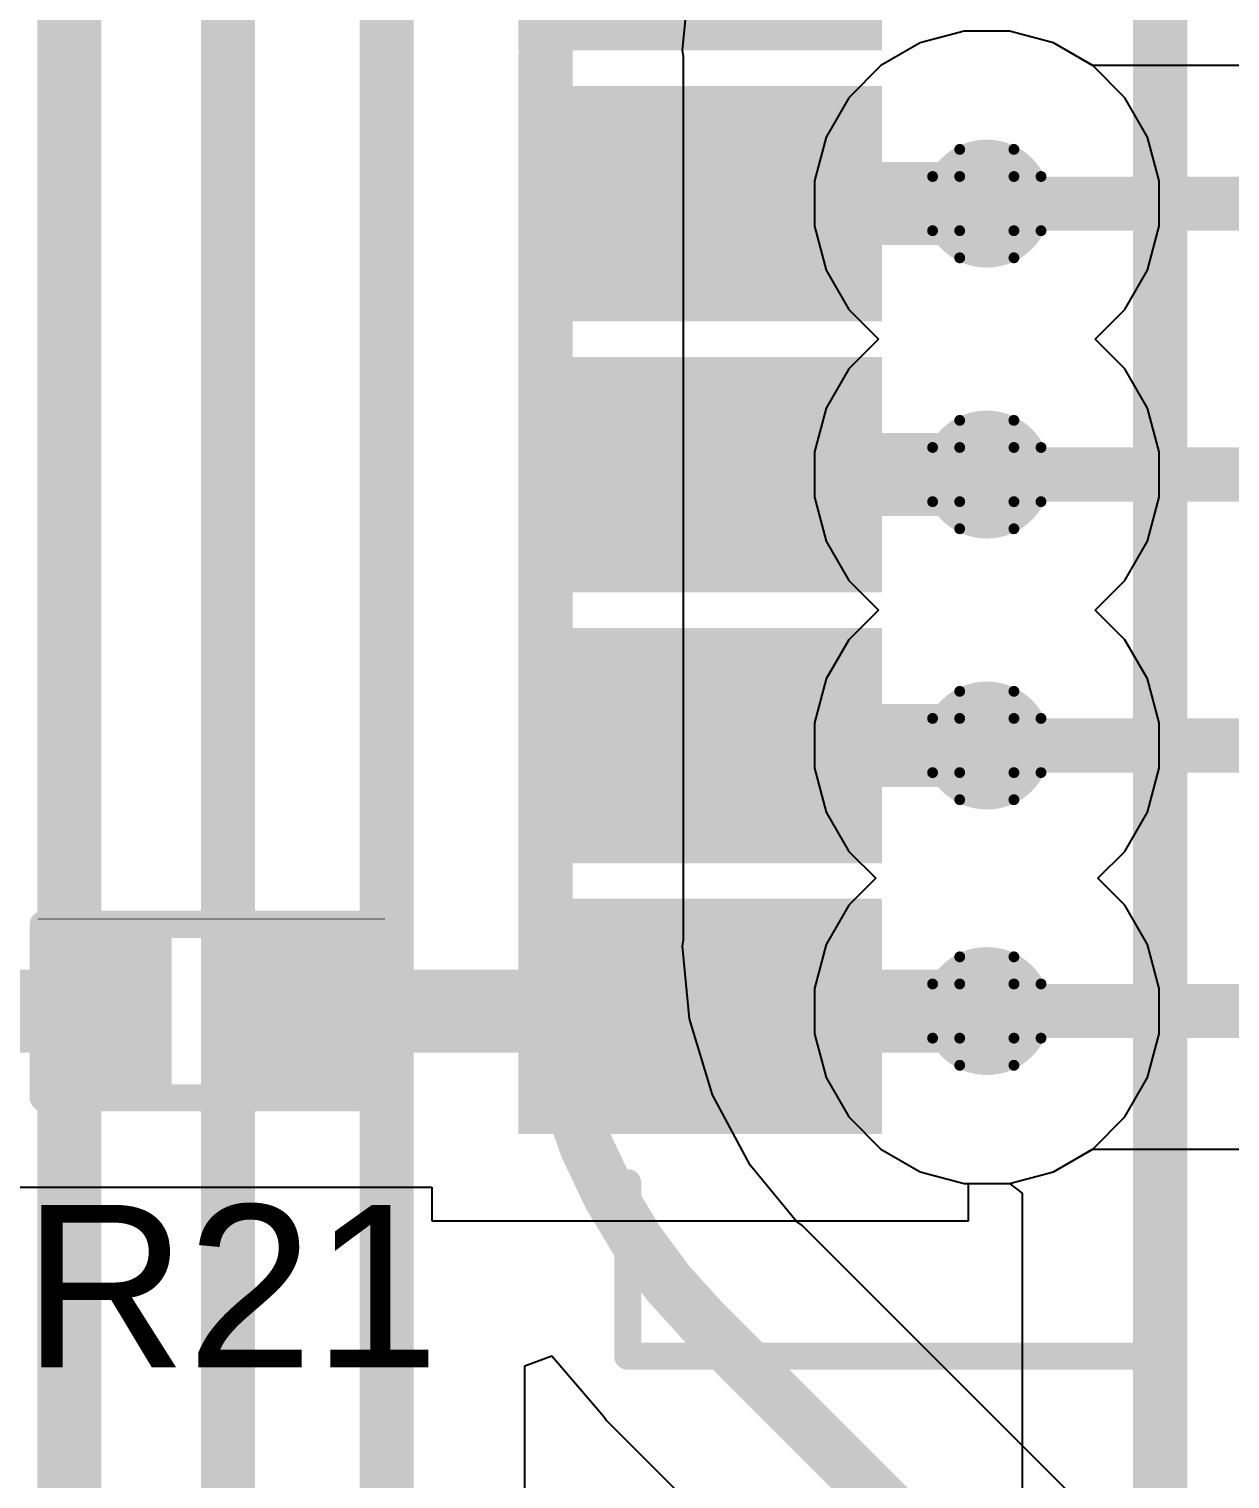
# Model space of a CAD drawing. Header units: inches. Extents: x -5 to 501, y -9 to 81.
# Drawn here: x 28.3 to 33.93, y 13.68 to 20.48 of the extents above; entities that cross this region are included whole.
import ezdxf

# ---------------------------------------------------------------- set-up
doc = ezdxf.new("R2010")
doc.units = ezdxf.units.IN
for name, color, linetype in [('Bottom Layer', 5, 'Continuous'), ('Drill Drawing', 1, 'Continuous'), ('Ground', 16, 'Continuous'), ('Power', 76, 'Continuous'), ('Top Layer', 1, 'Continuous'), ('Top Overlay', 2, 'Continuous'), ('Top Paste', 8, 'Continuous'), ('Top Solder', 216, 'Continuous'), ('Via Holes', 16, 'Continuous')]:
    doc.layers.add(name, color=color, linetype=linetype)
doc.styles.add('Arial', font='', dxfattribs={"height": 0.2})
doc.styles.get('Arial').set_extended_font_data('Arial')

msp = doc.modelspace()

# ---------------------------------------------------------------- hatches: boundary and pattern name
at = {"layer": 'Bottom Layer'}
h = msp.add_hatch(color=5, dxfattribs=at)
edge = h.paths.add_edge_path()
edge.add_arc((32.7914, 19.6596), 0.3, 0, 360)
h = msp.add_hatch(color=5, dxfattribs=at)
edge = h.paths.add_edge_path()
edge.add_arc((32.7914, 18.3896), 0.3, 0, 360)
h = msp.add_hatch(color=5, dxfattribs=at)
edge = h.paths.add_edge_path()
edge.add_arc((32.7914, 17.1196), 0.3, 0, 360)
h = msp.add_hatch(color=5, dxfattribs=at)
edge = h.paths.add_edge_path()
edge.add_arc((32.7914, 15.875), 0.3, 0, 360)
at = {"layer": 'Ground'}
h = msp.add_hatch(color=16, dxfattribs=at)
edge = h.paths.add_edge_path()
edge.add_arc((32.7914, 19.6596), 0.3, 0, 360)
h = msp.add_hatch(color=16, dxfattribs=at)
edge = h.paths.add_edge_path()
edge.add_arc((32.7914, 18.3896), 0.3, 0, 360)
h = msp.add_hatch(color=16, dxfattribs=at)
edge = h.paths.add_edge_path()
edge.add_arc((32.7914, 17.1196), 0.3, 0, 360)
h = msp.add_hatch(color=16, dxfattribs=at)
edge = h.paths.add_edge_path()
edge.add_arc((32.7914, 15.875), 0.3, 0, 360)
at = {"layer": 'Power'}
h = msp.add_hatch(color=76, dxfattribs=at)
edge = h.paths.add_edge_path()
edge.add_arc((32.7914, 19.6596), 0.3, 0, 360)
h = msp.add_hatch(color=76, dxfattribs=at)
edge = h.paths.add_edge_path()
edge.add_arc((32.7914, 18.3896), 0.3, 0, 360)
h = msp.add_hatch(color=76, dxfattribs=at)
edge = h.paths.add_edge_path()
edge.add_arc((32.7914, 17.1196), 0.3, 0, 360)
h = msp.add_hatch(color=76, dxfattribs=at)
edge = h.paths.add_edge_path()
edge.add_arc((32.7914, 15.875), 0.3, 0, 360)
at = {"layer": 'Top Layer'}
for points in [[(30.698, 20.1096), (32.198, 20.1096), (32.198, 19.2096), (30.698, 19.2096)], [(30.698, 18.8396), (32.198, 18.8396), (32.198, 17.9396), (30.698, 17.9396)], [(30.698, 17.5696), (32.198, 17.5696), (32.198, 16.6696), (30.698, 16.6696)], [(30.698, 16.2996), (32.198, 16.2996), (32.198, 15.3996), (30.698, 15.3996)], [(28.916, 16.1925), (28.916, 15.5575), (28.4588, 15.5575), (28.4588, 16.1925)], [(29.8558, 16.1925), (29.8558, 15.5575), (29.3986, 15.5575), (29.3986, 16.1925)]]:
    msp.add_hatch(color=1, dxfattribs=at).paths.add_polyline_path(points)
h = msp.add_hatch(color=1, dxfattribs=at)
edge = h.paths.add_edge_path()
edge.add_arc((32.7914, 19.6596), 0.3, 0, 360)
h = msp.add_hatch(color=1, dxfattribs=at)
edge = h.paths.add_edge_path()
edge.add_arc((32.7914, 18.3896), 0.3, 0, 360)
h = msp.add_hatch(color=1, dxfattribs=at)
edge = h.paths.add_edge_path()
edge.add_arc((32.7914, 17.1196), 0.3, 0, 360)
h = msp.add_hatch(color=1, dxfattribs=at)
edge = h.paths.add_edge_path()
edge.add_arc((32.7914, 15.875), 0.3, 0, 360)
at = {"layer": 'Top Paste'}
for points in [[(30.698, 20.1096), (32.198, 20.1096), (32.198, 19.2096), (30.698, 19.2096)], [(30.698, 18.8396), (32.198, 18.8396), (32.198, 17.9396), (30.698, 17.9396)], [(30.698, 17.5696), (32.198, 17.5696), (32.198, 16.6696), (30.698, 16.6696)], [(30.698, 16.2996), (32.198, 16.2996), (32.198, 15.3996), (30.698, 15.3996)], [(28.916, 16.1925), (28.916, 15.5575), (28.4588, 15.5575), (28.4588, 16.1925)], [(29.8558, 16.1925), (29.8558, 15.5575), (29.3986, 15.5575), (29.3986, 16.1925)]]:
    msp.add_hatch(color=8, dxfattribs=at).paths.add_polyline_path(points)
at = {"layer": 'Top Solder'}
for points in [[(30.5964, 21.4812), (32.2996, 21.4812), (32.2996, 20.378), (30.5964, 20.378)], [(30.5964, 20.2112), (32.2996, 20.2112), (32.2996, 19.108), (30.5964, 19.108)], [(30.5964, 18.9412), (32.2996, 18.9412), (32.2996, 17.838), (30.5964, 17.838)], [(30.5964, 17.6712), (32.2996, 17.6712), (32.2996, 16.568), (30.5964, 16.568)], [(30.5964, 16.4012), (32.2996, 16.4012), (32.2996, 15.298), (30.5964, 15.298)], [(28.971, 16.2475), (28.971, 15.5025), (28.4038, 15.5025), (28.4038, 16.2475)], [(29.9108, 16.2475), (29.9108, 15.5025), (29.3436, 15.5025), (29.3436, 16.2475)]]:
    msp.add_hatch(color=216, dxfattribs=at).paths.add_polyline_path(points)
at = {"layer": 'Via Holes'}
h = msp.add_hatch(color=7, dxfattribs=at)
edge = h.paths.add_edge_path()
edge.add_arc((32.7914, 19.6596), 0.15, 0, 360)
h = msp.add_hatch(color=7, dxfattribs=at)
edge = h.paths.add_edge_path()
edge.add_arc((32.7914, 18.3896), 0.15, 0, 360)
h = msp.add_hatch(color=7, dxfattribs=at)
edge = h.paths.add_edge_path()
edge.add_arc((32.7914, 17.1196), 0.15, 0, 360)
h = msp.add_hatch(color=7, dxfattribs=at)
edge = h.paths.add_edge_path()
edge.add_arc((32.7914, 15.875), 0.15, 0, 360)

# ---------------------------------------------------------------- linework, layer by layer
at = {"layer": 'Bottom Layer'}
for p, q in [((31.3648, 20.3793), (31.3984, 20.7203)), ((32.685, 20.4676), (32.4795, 20.4125)), ((32.8978, 20.4676), (32.685, 20.4676)), ((33.1033, 20.4125), (32.8978, 20.4676)), ((32.4795, 20.4125), (32.2953, 20.3062)), ((33.286, 20.307), (33.1033, 20.4125)), ((31.3707, 20.3494), (31.3648, 20.3793)), ((31.3707, 16.2096), (31.3707, 20.3494)), ((32.2953, 20.3062), (32.1448, 20.1557)), ((39.0958, 20.307), (33.286, 20.307)), ((32.1448, 20.1557), (32.0385, 19.9715)), ((32.0385, 19.9715), (31.9834, 19.766)), ((31.9834, 19.766), (31.9834, 19.5532)), ((31.9834, 19.5532), (32.0385, 19.3477)), ((32.0385, 19.3477), (32.1448, 19.1635)), ((32.1448, 19.1635), (32.2837, 19.0246)), ((32.2837, 19.0246), (32.1448, 18.8857)), ((32.1448, 18.8857), (32.0385, 18.7015)), ((32.0385, 18.7015), (31.9834, 18.496)), ((31.9834, 18.496), (31.9834, 18.2832)), ((31.9834, 18.2832), (32.0385, 18.0777)), ((32.0385, 18.0777), (32.1448, 17.8935)), ((32.1448, 17.8935), (32.2837, 17.7546)), ((32.2837, 17.7546), (32.1448, 17.6157)), ((32.1448, 17.6157), (32.0385, 17.4315)), ((32.0385, 17.4315), (31.9834, 17.226)), ((31.9834, 17.226), (31.9834, 17.0132)), ((31.9834, 17.0132), (32.0385, 16.8077)), ((32.0385, 16.8077), (32.1448, 16.6235)), ((32.1448, 16.6235), (32.271, 16.4973)), ((32.271, 16.4973), (32.1448, 16.3711)), ((32.1448, 16.3711), (32.0385, 16.1869)), ((31.3648, 16.1797), (31.3707, 16.2096)), ((31.3984, 15.8387), (31.3648, 16.1797)), ((32.0385, 16.1869), (31.9834, 15.9814)), ((31.9834, 15.9814), (31.9834, 15.7686)), ((31.5066, 15.482), (31.3984, 15.8387)), ((31.9834, 15.7686), (32.0385, 15.5631)), ((32.0385, 15.5631), (32.1448, 15.3789)), ((31.6823, 15.1532), (31.5066, 15.482)), ((32.1448, 15.3789), (32.2953, 15.2284)), ((32.2953, 15.2284), (32.4795, 15.1221)), ((33.1033, 15.1221), (33.286, 15.2276)), ((33.286, 15.2276), (45.2521, 15.2276)), ((31.8997, 14.8883), (31.6823, 15.1532)), ((32.4795, 15.1221), (32.685, 15.067)), ((32.8978, 15.067), (33.1033, 15.1221)), ((32.685, 15.067), (32.8978, 15.067)), ((31.9251, 14.8714), (31.8997, 14.8883)), ((33.9255, 12.8709), (31.9251, 14.8714)), ((30.6268, 14.2122), (30.7538, 14.2591)), ((30.6268, 5.8454), (30.6268, 14.2122)), ((30.7538, 14.2591), (30.9971, 13.9743)), ((30.9971, 13.9743), (31.0094, 13.9557)), ((31.0094, 13.9557), (40.7233, 4.2419))]:
    msp.add_line(p, q, dxfattribs=at)
for points in [[(30.7233, 20.3494, 0.254, 0.254, -0.198912), (31.4672, 22.1454, 0.254, 0.254, 0)], [(28.4915, 13.5162, 0.3, 0.3, 0), (28.4915, 22.0591, 0.3, 0.3, 0)], [(29.2354, 12.9647, 0.254, 0.254, 0), (29.2354, 21.4142, 0.254, 0.254, 0)], [(29.9793, 5.8454, 0.254, 0.254, 0), (29.9793, 20.8881, 0.254, 0.254, 0)], [(30.7233, 16.2096, 0.254, 0.254, 0), (30.7233, 20.3494, 0.254, 0.254, 0)], [(32.7914, 19.6596, 0.254, 0.254, 0), (39.0958, 19.6596, 0.254, 0.254, 0)], [(32.7914, 18.3896, 0.254, 0.254, 0), (38.7886, 18.3896, 0.254, 0.254, 0)], [(32.7914, 17.1196, 0.254, 0.254, 0), (38.56, 17.1196, 0.254, 0.254, 0)], [(31.4672, 14.4136, 0.254, 0.254, -0.198912), (30.7233, 16.2096, 0.254, 0.254, 0)], [(32.7914, 15.875, 0.254, 0.254, 0), (45.2521, 15.875, 0.254, 0.254, 0)], [(31.4672, 14.4136, 0.254, 0.254, 0), (41.9398, 3.941, 0.254, 0.254, 0)]]:
    msp.add_lwpolyline(points, format="xyseb", dxfattribs=at)
for points in [[(30.6598, 20.3494, 0.127, 0.127, 1), (30.7868, 20.3494, 0.127, 0.127, 1)], [(30.6598, 20.3494, 0.127, 0.127, 1), (30.7868, 20.3494, 0.127, 0.127, 1)], [(32.7279, 19.6596, 0.127, 0.127, 1), (32.8549, 19.6596, 0.127, 0.127, 1)], [(32.7279, 18.3896, 0.127, 0.127, 1), (32.8549, 18.3896, 0.127, 0.127, 1)], [(32.7279, 17.1196, 0.127, 0.127, 1), (32.8549, 17.1196, 0.127, 0.127, 1)], [(30.6598, 16.2096, 0.127, 0.127, 1), (30.7868, 16.2096, 0.127, 0.127, 1)], [(30.6598, 16.2096, 0.127, 0.127, 1), (30.7868, 16.2096, 0.127, 0.127, 1)], [(32.7279, 15.875, 0.127, 0.127, 1), (32.8549, 15.875, 0.127, 0.127, 1)], [(31.4037, 14.4136, 0.127, 0.127, 1), (31.5307, 14.4136, 0.127, 0.127, 1)], [(31.4037, 14.4136, 0.127, 0.127, 1), (31.5307, 14.4136, 0.127, 0.127, 1)]]:
    msp.add_lwpolyline(points, format="xyseb", close=True, dxfattribs=at)
at = {"layer": 'Drill Drawing'}
for points in [[(32.6644, 19.7866, 0.0508, 0.0508, 0), (32.6644, 19.9136, 0.0508, 0.0508, 0)], [(32.6644, 19.9136, 0.0508, 0.0508, 0), (32.9184, 19.9136, 0.0508, 0.0508, 0)], [(32.9184, 19.7866, 0.0508, 0.0508, 0), (32.9184, 19.9136, 0.0508, 0.0508, 0)], [(32.5374, 19.5326, 0.0508, 0.0508, 0), (32.5374, 19.7866, 0.0508, 0.0508, 0)], [(32.5374, 19.7866, 0.0508, 0.0508, 0), (32.6644, 19.7866, 0.0508, 0.0508, 0)], [(32.9184, 19.7866, 0.0508, 0.0508, 0), (33.0454, 19.7866, 0.0508, 0.0508, 0)], [(33.0454, 19.5326, 0.0508, 0.0508, 0), (33.0454, 19.7866, 0.0508, 0.0508, 0)], [(32.5374, 19.5326, 0.0508, 0.0508, 0), (32.6644, 19.5326, 0.0508, 0.0508, 0)], [(32.6644, 19.4056, 0.0508, 0.0508, 0), (32.6644, 19.5326, 0.0508, 0.0508, 0)], [(32.9184, 19.5326, 0.0508, 0.0508, 0), (33.0454, 19.5326, 0.0508, 0.0508, 0)], [(32.9184, 19.4056, 0.0508, 0.0508, 0), (32.9184, 19.5326, 0.0508, 0.0508, 0)], [(32.6644, 19.4056, 0.0508, 0.0508, 0), (32.9184, 19.4056, 0.0508, 0.0508, 0)], [(32.6644, 18.5166, 0.0508, 0.0508, 0), (32.6644, 18.6436, 0.0508, 0.0508, 0)], [(32.6644, 18.6436, 0.0508, 0.0508, 0), (32.9184, 18.6436, 0.0508, 0.0508, 0)], [(32.9184, 18.5166, 0.0508, 0.0508, 0), (32.9184, 18.6436, 0.0508, 0.0508, 0)], [(32.5374, 18.2626, 0.0508, 0.0508, 0), (32.5374, 18.5166, 0.0508, 0.0508, 0)], [(32.5374, 18.5166, 0.0508, 0.0508, 0), (32.6644, 18.5166, 0.0508, 0.0508, 0)], [(32.9184, 18.5166, 0.0508, 0.0508, 0), (33.0454, 18.5166, 0.0508, 0.0508, 0)], [(33.0454, 18.2626, 0.0508, 0.0508, 0), (33.0454, 18.5166, 0.0508, 0.0508, 0)], [(32.5374, 18.2626, 0.0508, 0.0508, 0), (32.6644, 18.2626, 0.0508, 0.0508, 0)], [(32.6644, 18.1356, 0.0508, 0.0508, 0), (32.6644, 18.2626, 0.0508, 0.0508, 0)], [(32.9184, 18.2626, 0.0508, 0.0508, 0), (33.0454, 18.2626, 0.0508, 0.0508, 0)], [(32.9184, 18.1356, 0.0508, 0.0508, 0), (32.9184, 18.2626, 0.0508, 0.0508, 0)], [(32.6644, 18.1356, 0.0508, 0.0508, 0), (32.9184, 18.1356, 0.0508, 0.0508, 0)], [(32.6644, 17.2466, 0.0508, 0.0508, 0), (32.6644, 17.3736, 0.0508, 0.0508, 0)], [(32.6644, 17.3736, 0.0508, 0.0508, 0), (32.9184, 17.3736, 0.0508, 0.0508, 0)], [(32.9184, 17.2466, 0.0508, 0.0508, 0), (32.9184, 17.3736, 0.0508, 0.0508, 0)], [(32.5374, 16.9926, 0.0508, 0.0508, 0), (32.5374, 17.2466, 0.0508, 0.0508, 0)], [(32.5374, 17.2466, 0.0508, 0.0508, 0), (32.6644, 17.2466, 0.0508, 0.0508, 0)], [(32.9184, 17.2466, 0.0508, 0.0508, 0), (33.0454, 17.2466, 0.0508, 0.0508, 0)], [(33.0454, 16.9926, 0.0508, 0.0508, 0), (33.0454, 17.2466, 0.0508, 0.0508, 0)], [(32.5374, 16.9926, 0.0508, 0.0508, 0), (32.6644, 16.9926, 0.0508, 0.0508, 0)], [(32.6644, 16.8656, 0.0508, 0.0508, 0), (32.6644, 16.9926, 0.0508, 0.0508, 0)], [(32.9184, 16.9926, 0.0508, 0.0508, 0), (33.0454, 16.9926, 0.0508, 0.0508, 0)], [(32.9184, 16.8656, 0.0508, 0.0508, 0), (32.9184, 16.9926, 0.0508, 0.0508, 0)], [(32.6644, 16.8656, 0.0508, 0.0508, 0), (32.9184, 16.8656, 0.0508, 0.0508, 0)], [(32.6644, 16.002, 0.0508, 0.0508, 0), (32.6644, 16.129, 0.0508, 0.0508, 0)], [(32.6644, 16.129, 0.0508, 0.0508, 0), (32.9184, 16.129, 0.0508, 0.0508, 0)], [(32.9184, 16.002, 0.0508, 0.0508, 0), (32.9184, 16.129, 0.0508, 0.0508, 0)], [(32.5374, 15.748, 0.0508, 0.0508, 0), (32.5374, 16.002, 0.0508, 0.0508, 0)], [(32.5374, 16.002, 0.0508, 0.0508, 0), (32.6644, 16.002, 0.0508, 0.0508, 0)], [(32.9184, 16.002, 0.0508, 0.0508, 0), (33.0454, 16.002, 0.0508, 0.0508, 0)], [(33.0454, 15.748, 0.0508, 0.0508, 0), (33.0454, 16.002, 0.0508, 0.0508, 0)], [(32.5374, 15.748, 0.0508, 0.0508, 0), (32.6644, 15.748, 0.0508, 0.0508, 0)], [(32.6644, 15.621, 0.0508, 0.0508, 0), (32.6644, 15.748, 0.0508, 0.0508, 0)], [(32.9184, 15.748, 0.0508, 0.0508, 0), (33.0454, 15.748, 0.0508, 0.0508, 0)], [(32.9184, 15.621, 0.0508, 0.0508, 0), (32.9184, 15.748, 0.0508, 0.0508, 0)], [(32.6644, 15.621, 0.0508, 0.0508, 0), (32.9184, 15.621, 0.0508, 0.0508, 0)]]:
    msp.add_lwpolyline(points, format="xyseb", dxfattribs=at)
for points in [[(32.6517, 19.9136, 0.0254, 0.0254, 1), (32.6771, 19.9136, 0.0254, 0.0254, 1)], [(32.6517, 19.9136, 0.0254, 0.0254, 1), (32.6771, 19.9136, 0.0254, 0.0254, 1)], [(32.9057, 19.9136, 0.0254, 0.0254, 1), (32.9311, 19.9136, 0.0254, 0.0254, 1)], [(32.9057, 19.9136, 0.0254, 0.0254, 1), (32.9311, 19.9136, 0.0254, 0.0254, 1)], [(32.5247, 19.7866, 0.0254, 0.0254, 1), (32.5501, 19.7866, 0.0254, 0.0254, 1)], [(32.5247, 19.7866, 0.0254, 0.0254, 1), (32.5501, 19.7866, 0.0254, 0.0254, 1)], [(32.6517, 19.7866, 0.0254, 0.0254, 1), (32.6771, 19.7866, 0.0254, 0.0254, 1)], [(32.6517, 19.7866, 0.0254, 0.0254, 1), (32.6771, 19.7866, 0.0254, 0.0254, 1)], [(32.9057, 19.7866, 0.0254, 0.0254, 1), (32.9311, 19.7866, 0.0254, 0.0254, 1)], [(32.9057, 19.7866, 0.0254, 0.0254, 1), (32.9311, 19.7866, 0.0254, 0.0254, 1)], [(33.0327, 19.7866, 0.0254, 0.0254, 1), (33.0581, 19.7866, 0.0254, 0.0254, 1)], [(33.0327, 19.7866, 0.0254, 0.0254, 1), (33.0581, 19.7866, 0.0254, 0.0254, 1)], [(32.5247, 19.5326, 0.0254, 0.0254, 1), (32.5501, 19.5326, 0.0254, 0.0254, 1)], [(32.5247, 19.5326, 0.0254, 0.0254, 1), (32.5501, 19.5326, 0.0254, 0.0254, 1)], [(32.6517, 19.5326, 0.0254, 0.0254, 1), (32.6771, 19.5326, 0.0254, 0.0254, 1)], [(32.6517, 19.5326, 0.0254, 0.0254, 1), (32.6771, 19.5326, 0.0254, 0.0254, 1)], [(32.9057, 19.5326, 0.0254, 0.0254, 1), (32.9311, 19.5326, 0.0254, 0.0254, 1)], [(32.9057, 19.5326, 0.0254, 0.0254, 1), (32.9311, 19.5326, 0.0254, 0.0254, 1)], [(33.0327, 19.5326, 0.0254, 0.0254, 1), (33.0581, 19.5326, 0.0254, 0.0254, 1)], [(33.0327, 19.5326, 0.0254, 0.0254, 1), (33.0581, 19.5326, 0.0254, 0.0254, 1)], [(32.6517, 19.4056, 0.0254, 0.0254, 1), (32.6771, 19.4056, 0.0254, 0.0254, 1)], [(32.6517, 19.4056, 0.0254, 0.0254, 1), (32.6771, 19.4056, 0.0254, 0.0254, 1)], [(32.9057, 19.4056, 0.0254, 0.0254, 1), (32.9311, 19.4056, 0.0254, 0.0254, 1)], [(32.9057, 19.4056, 0.0254, 0.0254, 1), (32.9311, 19.4056, 0.0254, 0.0254, 1)], [(32.6517, 18.6436, 0.0254, 0.0254, 1), (32.6771, 18.6436, 0.0254, 0.0254, 1)], [(32.6517, 18.6436, 0.0254, 0.0254, 1), (32.6771, 18.6436, 0.0254, 0.0254, 1)], [(32.9057, 18.6436, 0.0254, 0.0254, 1), (32.9311, 18.6436, 0.0254, 0.0254, 1)], [(32.9057, 18.6436, 0.0254, 0.0254, 1), (32.9311, 18.6436, 0.0254, 0.0254, 1)], [(32.5247, 18.5166, 0.0254, 0.0254, 1), (32.5501, 18.5166, 0.0254, 0.0254, 1)], [(32.5247, 18.5166, 0.0254, 0.0254, 1), (32.5501, 18.5166, 0.0254, 0.0254, 1)], [(32.6517, 18.5166, 0.0254, 0.0254, 1), (32.6771, 18.5166, 0.0254, 0.0254, 1)], [(32.6517, 18.5166, 0.0254, 0.0254, 1), (32.6771, 18.5166, 0.0254, 0.0254, 1)], [(32.9057, 18.5166, 0.0254, 0.0254, 1), (32.9311, 18.5166, 0.0254, 0.0254, 1)], [(32.9057, 18.5166, 0.0254, 0.0254, 1), (32.9311, 18.5166, 0.0254, 0.0254, 1)], [(33.0327, 18.5166, 0.0254, 0.0254, 1), (33.0581, 18.5166, 0.0254, 0.0254, 1)], [(33.0327, 18.5166, 0.0254, 0.0254, 1), (33.0581, 18.5166, 0.0254, 0.0254, 1)], [(32.5247, 18.2626, 0.0254, 0.0254, 1), (32.5501, 18.2626, 0.0254, 0.0254, 1)], [(32.5247, 18.2626, 0.0254, 0.0254, 1), (32.5501, 18.2626, 0.0254, 0.0254, 1)], [(32.6517, 18.2626, 0.0254, 0.0254, 1), (32.6771, 18.2626, 0.0254, 0.0254, 1)], [(32.6517, 18.2626, 0.0254, 0.0254, 1), (32.6771, 18.2626, 0.0254, 0.0254, 1)], [(32.9057, 18.2626, 0.0254, 0.0254, 1), (32.9311, 18.2626, 0.0254, 0.0254, 1)], [(32.9057, 18.2626, 0.0254, 0.0254, 1), (32.9311, 18.2626, 0.0254, 0.0254, 1)], [(33.0327, 18.2626, 0.0254, 0.0254, 1), (33.0581, 18.2626, 0.0254, 0.0254, 1)], [(33.0327, 18.2626, 0.0254, 0.0254, 1), (33.0581, 18.2626, 0.0254, 0.0254, 1)], [(32.6517, 18.1356, 0.0254, 0.0254, 1), (32.6771, 18.1356, 0.0254, 0.0254, 1)], [(32.6517, 18.1356, 0.0254, 0.0254, 1), (32.6771, 18.1356, 0.0254, 0.0254, 1)], [(32.9057, 18.1356, 0.0254, 0.0254, 1), (32.9311, 18.1356, 0.0254, 0.0254, 1)], [(32.9057, 18.1356, 0.0254, 0.0254, 1), (32.9311, 18.1356, 0.0254, 0.0254, 1)], [(32.6517, 17.3736, 0.0254, 0.0254, 1), (32.6771, 17.3736, 0.0254, 0.0254, 1)], [(32.6517, 17.3736, 0.0254, 0.0254, 1), (32.6771, 17.3736, 0.0254, 0.0254, 1)], [(32.9057, 17.3736, 0.0254, 0.0254, 1), (32.9311, 17.3736, 0.0254, 0.0254, 1)], [(32.9057, 17.3736, 0.0254, 0.0254, 1), (32.9311, 17.3736, 0.0254, 0.0254, 1)], [(32.5247, 17.2466, 0.0254, 0.0254, 1), (32.5501, 17.2466, 0.0254, 0.0254, 1)], [(32.5247, 17.2466, 0.0254, 0.0254, 1), (32.5501, 17.2466, 0.0254, 0.0254, 1)], [(32.6517, 17.2466, 0.0254, 0.0254, 1), (32.6771, 17.2466, 0.0254, 0.0254, 1)], [(32.6517, 17.2466, 0.0254, 0.0254, 1), (32.6771, 17.2466, 0.0254, 0.0254, 1)], [(32.9057, 17.2466, 0.0254, 0.0254, 1), (32.9311, 17.2466, 0.0254, 0.0254, 1)], [(32.9057, 17.2466, 0.0254, 0.0254, 1), (32.9311, 17.2466, 0.0254, 0.0254, 1)], [(33.0327, 17.2466, 0.0254, 0.0254, 1), (33.0581, 17.2466, 0.0254, 0.0254, 1)], [(33.0327, 17.2466, 0.0254, 0.0254, 1), (33.0581, 17.2466, 0.0254, 0.0254, 1)], [(32.5247, 16.9926, 0.0254, 0.0254, 1), (32.5501, 16.9926, 0.0254, 0.0254, 1)], [(32.5247, 16.9926, 0.0254, 0.0254, 1), (32.5501, 16.9926, 0.0254, 0.0254, 1)], [(32.6517, 16.9926, 0.0254, 0.0254, 1), (32.6771, 16.9926, 0.0254, 0.0254, 1)], [(32.6517, 16.9926, 0.0254, 0.0254, 1), (32.6771, 16.9926, 0.0254, 0.0254, 1)], [(32.9057, 16.9926, 0.0254, 0.0254, 1), (32.9311, 16.9926, 0.0254, 0.0254, 1)], [(32.9057, 16.9926, 0.0254, 0.0254, 1), (32.9311, 16.9926, 0.0254, 0.0254, 1)], [(33.0327, 16.9926, 0.0254, 0.0254, 1), (33.0581, 16.9926, 0.0254, 0.0254, 1)], [(33.0327, 16.9926, 0.0254, 0.0254, 1), (33.0581, 16.9926, 0.0254, 0.0254, 1)], [(32.6517, 16.8656, 0.0254, 0.0254, 1), (32.6771, 16.8656, 0.0254, 0.0254, 1)], [(32.6517, 16.8656, 0.0254, 0.0254, 1), (32.6771, 16.8656, 0.0254, 0.0254, 1)], [(32.9057, 16.8656, 0.0254, 0.0254, 1), (32.9311, 16.8656, 0.0254, 0.0254, 1)], [(32.9057, 16.8656, 0.0254, 0.0254, 1), (32.9311, 16.8656, 0.0254, 0.0254, 1)], [(32.6517, 16.129, 0.0254, 0.0254, 1), (32.6771, 16.129, 0.0254, 0.0254, 1)], [(32.6517, 16.129, 0.0254, 0.0254, 1), (32.6771, 16.129, 0.0254, 0.0254, 1)], [(32.9057, 16.129, 0.0254, 0.0254, 1), (32.9311, 16.129, 0.0254, 0.0254, 1)], [(32.9057, 16.129, 0.0254, 0.0254, 1), (32.9311, 16.129, 0.0254, 0.0254, 1)], [(32.5247, 16.002, 0.0254, 0.0254, 1), (32.5501, 16.002, 0.0254, 0.0254, 1)], [(32.5247, 16.002, 0.0254, 0.0254, 1), (32.5501, 16.002, 0.0254, 0.0254, 1)], [(32.6517, 16.002, 0.0254, 0.0254, 1), (32.6771, 16.002, 0.0254, 0.0254, 1)], [(32.6517, 16.002, 0.0254, 0.0254, 1), (32.6771, 16.002, 0.0254, 0.0254, 1)], [(32.9057, 16.002, 0.0254, 0.0254, 1), (32.9311, 16.002, 0.0254, 0.0254, 1)], [(32.9057, 16.002, 0.0254, 0.0254, 1), (32.9311, 16.002, 0.0254, 0.0254, 1)], [(33.0327, 16.002, 0.0254, 0.0254, 1), (33.0581, 16.002, 0.0254, 0.0254, 1)], [(33.0327, 16.002, 0.0254, 0.0254, 1), (33.0581, 16.002, 0.0254, 0.0254, 1)], [(32.5247, 15.748, 0.0254, 0.0254, 1), (32.5501, 15.748, 0.0254, 0.0254, 1)], [(32.5247, 15.748, 0.0254, 0.0254, 1), (32.5501, 15.748, 0.0254, 0.0254, 1)], [(32.6517, 15.748, 0.0254, 0.0254, 1), (32.6771, 15.748, 0.0254, 0.0254, 1)], [(32.6517, 15.748, 0.0254, 0.0254, 1), (32.6771, 15.748, 0.0254, 0.0254, 1)], [(32.9057, 15.748, 0.0254, 0.0254, 1), (32.9311, 15.748, 0.0254, 0.0254, 1)], [(32.9057, 15.748, 0.0254, 0.0254, 1), (32.9311, 15.748, 0.0254, 0.0254, 1)], [(33.0327, 15.748, 0.0254, 0.0254, 1), (33.0581, 15.748, 0.0254, 0.0254, 1)], [(33.0327, 15.748, 0.0254, 0.0254, 1), (33.0581, 15.748, 0.0254, 0.0254, 1)], [(32.6517, 15.621, 0.0254, 0.0254, 1), (32.6771, 15.621, 0.0254, 0.0254, 1)], [(32.6517, 15.621, 0.0254, 0.0254, 1), (32.6771, 15.621, 0.0254, 0.0254, 1)], [(32.9057, 15.621, 0.0254, 0.0254, 1), (32.9311, 15.621, 0.0254, 0.0254, 1)], [(32.9057, 15.621, 0.0254, 0.0254, 1), (32.9311, 15.621, 0.0254, 0.0254, 1)]]:
    msp.add_lwpolyline(points, format="xyseb", close=True, dxfattribs=at)
at = {"layer": 'Ground'}
for p, q in [((32.685, 20.4676), (32.4795, 20.4125)), ((32.8978, 20.4676), (32.685, 20.4676)), ((33.1033, 20.4125), (32.8978, 20.4676)), ((32.4795, 20.4125), (32.2953, 20.3062)), ((33.2875, 20.3062), (33.1033, 20.4125)), ((32.2953, 20.3062), (32.1448, 20.1557)), ((33.438, 20.1557), (33.2875, 20.3062)), ((32.1448, 20.1557), (32.0385, 19.9715)), ((33.5443, 19.9715), (33.438, 20.1557)), ((32.0385, 19.9715), (31.9834, 19.766)), ((33.5994, 19.766), (33.5443, 19.9715)), ((31.9834, 19.766), (31.9834, 19.5532)), ((33.5994, 19.5532), (33.5994, 19.766)), ((31.9834, 19.5532), (32.0385, 19.3477)), ((33.5443, 19.3477), (33.5994, 19.5532)), ((32.0385, 19.3477), (32.1448, 19.1635)), ((33.438, 19.1635), (33.5443, 19.3477)), ((32.1448, 19.1635), (32.2837, 19.0246)), ((33.2991, 19.0246), (33.438, 19.1635)), ((32.2837, 19.0246), (32.1448, 18.8857)), ((33.438, 18.8857), (33.2991, 19.0246)), ((32.1448, 18.8857), (32.0385, 18.7015)), ((33.5443, 18.7015), (33.438, 18.8857)), ((32.0385, 18.7015), (31.9834, 18.496)), ((33.5994, 18.496), (33.5443, 18.7015)), ((31.9834, 18.496), (31.9834, 18.2832)), ((33.5994, 18.2832), (33.5994, 18.496)), ((31.9834, 18.2832), (32.0385, 18.0777)), ((33.5443, 18.0777), (33.5994, 18.2832)), ((32.0385, 18.0777), (32.1448, 17.8935)), ((33.438, 17.8935), (33.5443, 18.0777)), ((32.1448, 17.8935), (32.2837, 17.7546)), ((33.2991, 17.7546), (33.438, 17.8935)), ((32.2837, 17.7546), (32.1448, 17.6157)), ((33.438, 17.6157), (33.2991, 17.7546)), ((32.1448, 17.6157), (32.0385, 17.4315)), ((33.5443, 17.4315), (33.438, 17.6157)), ((32.0385, 17.4315), (31.9834, 17.226)), ((33.5994, 17.226), (33.5443, 17.4315)), ((31.9834, 17.226), (31.9834, 17.0132)), ((33.5994, 17.0132), (33.5994, 17.226)), ((31.9834, 17.0132), (32.0385, 16.8077)), ((33.5443, 16.8077), (33.5994, 17.0132)), ((32.0385, 16.8077), (32.1448, 16.6235)), ((33.438, 16.6235), (33.5443, 16.8077)), ((32.1448, 16.6235), (32.271, 16.4973)), ((33.3118, 16.4973), (33.438, 16.6235)), ((32.271, 16.4973), (32.1448, 16.3711)), ((33.438, 16.3711), (33.3118, 16.4973)), ((32.1448, 16.3711), (32.0385, 16.1869)), ((33.5443, 16.1869), (33.438, 16.3711)), ((32.0385, 16.1869), (31.9834, 15.9814)), ((33.5994, 15.9814), (33.5443, 16.1869)), ((31.9834, 15.9814), (31.9834, 15.7686)), ((33.5994, 15.7686), (33.5994, 15.9814)), ((31.9834, 15.7686), (32.0385, 15.5631)), ((33.5443, 15.5631), (33.5994, 15.7686)), ((32.0385, 15.5631), (32.1448, 15.3789)), ((33.438, 15.3789), (33.5443, 15.5631)), ((32.1448, 15.3789), (32.2953, 15.2284)), ((33.2875, 15.2284), (33.438, 15.3789)), ((32.2953, 15.2284), (32.4795, 15.1221)), ((33.1033, 15.1221), (33.2875, 15.2284)), ((32.4795, 15.1221), (32.685, 15.067)), ((32.8978, 15.067), (33.1033, 15.1221)), ((32.685, 15.067), (32.8978, 15.067))]:
    msp.add_line(p, q, dxfattribs=at)
at = {"layer": 'Power'}
for p, q in [((32.685, 20.4676), (32.4795, 20.4125)), ((32.8978, 20.4676), (32.685, 20.4676)), ((33.1033, 20.4125), (32.8978, 20.4676)), ((32.4795, 20.4125), (32.2953, 20.3062)), ((33.2875, 20.3062), (33.1033, 20.4125)), ((32.2953, 20.3062), (32.1448, 20.1557)), ((33.438, 20.1557), (33.2875, 20.3062)), ((32.1448, 20.1557), (32.0385, 19.9715)), ((33.5443, 19.9715), (33.438, 20.1557)), ((32.0385, 19.9715), (31.9834, 19.766)), ((33.5994, 19.766), (33.5443, 19.9715)), ((31.9834, 19.766), (31.9834, 19.5532)), ((33.5994, 19.5532), (33.5994, 19.766)), ((31.9834, 19.5532), (32.0385, 19.3477)), ((33.5443, 19.3477), (33.5994, 19.5532)), ((32.0385, 19.3477), (32.1448, 19.1635)), ((33.438, 19.1635), (33.5443, 19.3477)), ((32.1448, 19.1635), (32.2837, 19.0246)), ((33.2991, 19.0246), (33.438, 19.1635)), ((32.2837, 19.0246), (32.1448, 18.8857)), ((33.438, 18.8857), (33.2991, 19.0246)), ((32.1448, 18.8857), (32.0385, 18.7015)), ((33.5443, 18.7015), (33.438, 18.8857)), ((32.0385, 18.7015), (31.9834, 18.496)), ((33.5994, 18.496), (33.5443, 18.7015)), ((31.9834, 18.496), (31.9834, 18.2832)), ((33.5994, 18.2832), (33.5994, 18.496)), ((31.9834, 18.2832), (32.0385, 18.0777)), ((33.5443, 18.0777), (33.5994, 18.2832)), ((32.0385, 18.0777), (32.1448, 17.8935)), ((33.438, 17.8935), (33.5443, 18.0777)), ((32.1448, 17.8935), (32.2837, 17.7546)), ((33.2991, 17.7546), (33.438, 17.8935)), ((32.2837, 17.7546), (32.1448, 17.6157)), ((33.438, 17.6157), (33.2991, 17.7546)), ((32.1448, 17.6157), (32.0385, 17.4315)), ((33.5443, 17.4315), (33.438, 17.6157)), ((32.0385, 17.4315), (31.9834, 17.226)), ((33.5994, 17.226), (33.5443, 17.4315)), ((31.9834, 17.226), (31.9834, 17.0132)), ((33.5994, 17.0132), (33.5994, 17.226)), ((31.9834, 17.0132), (32.0385, 16.8077)), ((33.5443, 16.8077), (33.5994, 17.0132)), ((32.0385, 16.8077), (32.1448, 16.6235)), ((33.438, 16.6235), (33.5443, 16.8077)), ((32.1448, 16.6235), (32.271, 16.4973)), ((33.3118, 16.4973), (33.438, 16.6235)), ((32.271, 16.4973), (32.1448, 16.3711)), ((33.438, 16.3711), (33.3118, 16.4973)), ((32.1448, 16.3711), (32.0385, 16.1869)), ((33.5443, 16.1869), (33.438, 16.3711)), ((32.0385, 16.1869), (31.9834, 15.9814)), ((33.5994, 15.9814), (33.5443, 16.1869)), ((31.9834, 15.9814), (31.9834, 15.7686)), ((33.5994, 15.7686), (33.5994, 15.9814)), ((31.9834, 15.7686), (32.0385, 15.5631)), ((33.5443, 15.5631), (33.5994, 15.7686)), ((32.0385, 15.5631), (32.1448, 15.3789)), ((33.438, 15.3789), (33.5443, 15.5631)), ((32.1448, 15.3789), (32.2953, 15.2284)), ((33.2875, 15.2284), (33.438, 15.3789)), ((32.2953, 15.2284), (32.4795, 15.1221)), ((33.1033, 15.1221), (33.2875, 15.2284)), ((32.4795, 15.1221), (32.685, 15.067)), ((32.8978, 15.067), (33.1033, 15.1221)), ((32.685, 15.067), (32.8978, 15.067))]:
    msp.add_line(p, q, dxfattribs=at)
at = {"layer": 'Top Layer'}
for p, q in [((27.9508, 15.0495), (30.19, 15.0495)), ((30.19, 15.0495), (30.19, 14.8916)), ((32.706, 14.8916), (32.706, 15.067)), ((32.706, 15.067), (32.8978, 15.067)), ((32.8978, 15.067), (32.9568, 15.0217)), ((32.9568, 15.0217), (32.9568, 6.6397)), ((30.19, 14.8916), (32.706, 14.8916))]:
    msp.add_line(p, q, dxfattribs=at)
for points in [[(33.6042, 6.6397, 0.254, 0.254, 0), (33.6042, 21.5207, 0.254, 0.254, 0)], [(31.448, 19.6596, 0.3894, 0.3894, 0), (32.7914, 19.6596, 0.3894, 0.3894, 0)], [(31.448, 18.3896, 0.3894, 0.3894, 0), (32.7914, 18.3896, 0.3894, 0.3894, 0)], [(31.448, 17.1196, 0.3894, 0.3894, 0), (32.7914, 17.1196, 0.3894, 0.3894, 0)], [(27.4918, 15.875, 0.3894, 0.3894, 0), (28.6874, 15.875, 0.3894, 0.3894, 0)], [(29.6272, 15.875, 0.3894, 0.3894, 0), (31.448, 15.875, 0.3894, 0.3894, 0)], [(31.448, 15.875, 0.3894, 0.3894, 0), (32.7914, 15.875, 0.3894, 0.3894, 0)], [(31.448, 15.8496, 0.254, 0.254, 0), (31.448, 15.875, 0.254, 0.254, 0)]]:
    msp.add_lwpolyline(points, format="xyseb", dxfattribs=at)
for points in [[(31.3507, 19.6596, 0.1947, 0.1947, 1), (31.5454, 19.6596, 0.1947, 0.1947, 1)], [(32.6941, 19.6596, 0.1947, 0.1947, 1), (32.8887, 19.6596, 0.1947, 0.1947, 1)], [(31.3507, 18.3896, 0.1947, 0.1947, 1), (31.5454, 18.3896, 0.1947, 0.1947, 1)], [(32.6941, 18.3896, 0.1947, 0.1947, 1), (32.8887, 18.3896, 0.1947, 0.1947, 1)], [(31.3507, 17.1196, 0.1947, 0.1947, 1), (31.5454, 17.1196, 0.1947, 0.1947, 1)], [(32.6941, 17.1196, 0.1947, 0.1947, 1), (32.8887, 17.1196, 0.1947, 0.1947, 1)], [(28.59, 15.875, 0.1947, 0.1947, 1), (28.7847, 15.875, 0.1947, 0.1947, 1)], [(29.5298, 15.875, 0.1947, 0.1947, 1), (29.7245, 15.875, 0.1947, 0.1947, 1)], [(31.3507, 15.875, 0.1947, 0.1947, 1), (31.5454, 15.875, 0.1947, 0.1947, 1)], [(31.3507, 15.875, 0.1947, 0.1947, 1), (31.5454, 15.875, 0.1947, 0.1947, 1)], [(32.6941, 15.875, 0.1947, 0.1947, 1), (32.8887, 15.875, 0.1947, 0.1947, 1)], [(31.3845, 15.875, 0.127, 0.127, 1), (31.5115, 15.875, 0.127, 0.127, 1)], [(31.3845, 15.8496, 0.127, 0.127, 1), (31.5115, 15.8496, 0.127, 0.127, 1)]]:
    msp.add_lwpolyline(points, format="xyseb", close=True, dxfattribs=at)
at = {"layer": 'Top Overlay'}
for points in [[(28.3699, 15.4686, 0.127, 0.127, 0), (28.3699, 16.2814, 0.127, 0.127, 0)], [(28.3699, 16.2814, 0.127, 0.127, 0), (29.9447, 16.2814, 0.127, 0.127, 0)], [(29.9447, 15.4686, 0.127, 0.127, 0), (29.9447, 16.2814, 0.127, 0.127, 0)], [(28.3445, 16.3068, 0.00323, 0.00323, 0), (29.9701, 16.3068, 0.00323, 0.00323, 0)], [(28.3699, 15.4686, 0.127, 0.127, 0), (29.9447, 15.4686, 0.127, 0.127, 0)], [(31.1088, 14.2574, 0.127, 0.127, 0), (31.1088, 15.0702, 0.127, 0.127, 0)], [(31.1088, 14.2574, 0.127, 0.127, 0), (33.598, 14.2574, 0.127, 0.127, 0)]]:
    msp.add_lwpolyline(points, format="xyseb", dxfattribs=at)
for points in [[(28.3381, 16.2814, 0.0635, 0.0635, 1), (28.4016, 16.2814, 0.0635, 0.0635, 1)], [(28.3381, 16.2814, 0.0635, 0.0635, 1), (28.4016, 16.2814, 0.0635, 0.0635, 1)], [(29.9129, 16.2814, 0.0635, 0.0635, 1), (29.9764, 16.2814, 0.0635, 0.0635, 1)], [(29.9129, 16.2814, 0.0635, 0.0635, 1), (29.9764, 16.2814, 0.0635, 0.0635, 1)], [(28.3437, 16.3068, 0.00161, 0.00161, 1), (28.3453, 16.3068, 0.00161, 0.00161, 1)], [(29.9693, 16.3068, 0.00161, 0.00161, 1), (29.9709, 16.3068, 0.00161, 0.00161, 1)], [(28.3381, 15.4686, 0.0635, 0.0635, 1), (28.4016, 15.4686, 0.0635, 0.0635, 1)], [(28.3381, 15.4686, 0.0635, 0.0635, 1), (28.4016, 15.4686, 0.0635, 0.0635, 1)], [(29.9129, 15.4686, 0.0635, 0.0635, 1), (29.9764, 15.4686, 0.0635, 0.0635, 1)], [(29.9129, 15.4686, 0.0635, 0.0635, 1), (29.9764, 15.4686, 0.0635, 0.0635, 1)], [(31.0771, 15.0702, 0.0635, 0.0635, 1), (31.1406, 15.0702, 0.0635, 0.0635, 1)], [(31.0771, 14.2574, 0.0635, 0.0635, 1), (31.1406, 14.2574, 0.0635, 0.0635, 1)], [(31.0771, 14.2574, 0.0635, 0.0635, 1), (31.1406, 14.2574, 0.0635, 0.0635, 1)], [(33.5663, 14.2574, 0.0635, 0.0635, 1), (33.6298, 14.2574, 0.0635, 0.0635, 1)]]:
    msp.add_lwpolyline(points, format="xyseb", close=True, dxfattribs=at)

# ---------------------------------------------------------------- texts
at = {"layer": 'Top Overlay', "style": 'Arial'}
msp.add_text('R21', height=0.762, dxfattribs=at).set_placement((28.2737, 14.2044))

doc.saveas('drawing.dxf')
